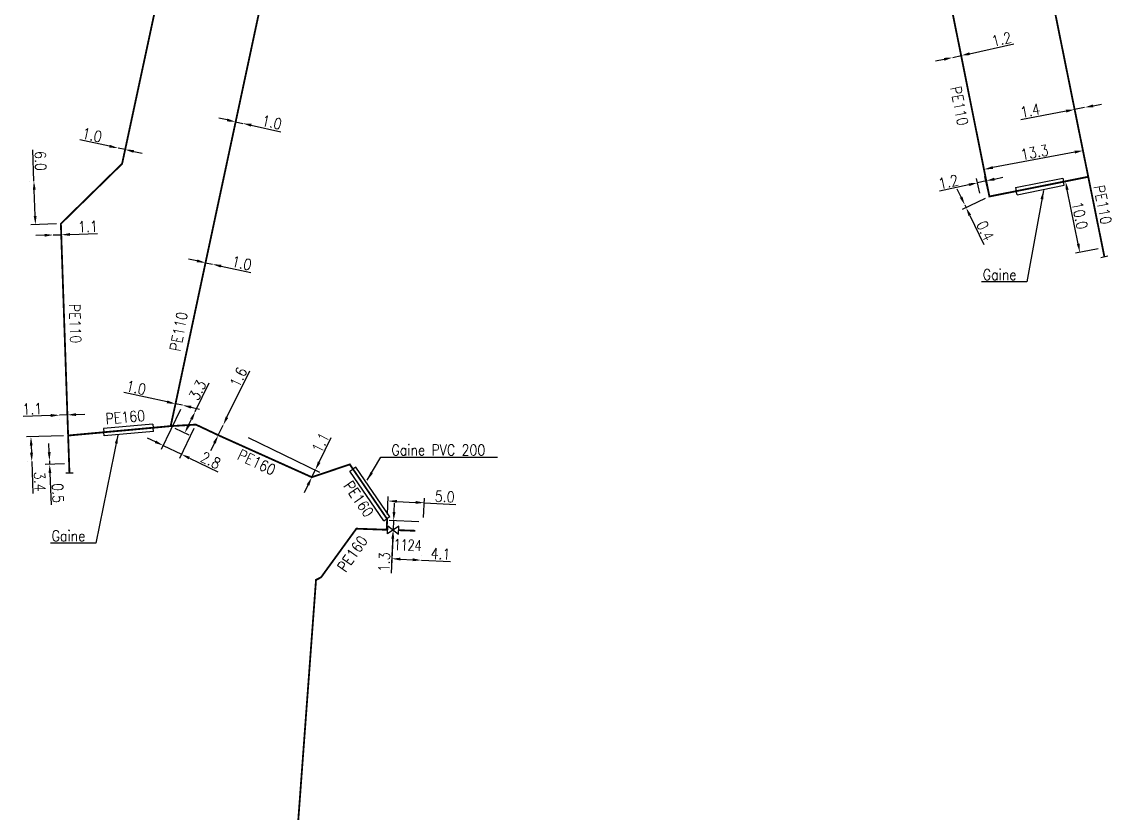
# Model space of a CAD drawing. Header units: millimetres. Extents: x 101000 to 102000, y 121011 to 122007.
# Drawn here: x 101835.5 to 101985.8, y 121782.9 to 121892.1 of the extents above; entities that cross this region are included whole.
import ezdxf
from ezdxf.enums import TextEntityAlignment as Align

# ---------------------------------------------------------------- set-up
doc = ezdxf.new("R2010")
doc.units = ezdxf.units.MM
doc.header["$PDMODE"] = 34
doc.linetypes.add('L_25_PE', pattern=[2000, 1000, 1000])
doc.layers.get('0').update_dxf_attribs({"linetype": 'CONTINUOUS'})
doc.layers.get('Defpoints').update_dxf_attribs({"linetype": 'CONTINUOUS'})
for name, color, linetype in [('L_150', 1, 'CONTINUOUS'), ('L_300', 7, 'CONTINUOUS'), ('L_340', 7, 'CONTINUOUS'), ('L_400', 7, 'CONTINUOUS')]:
    doc.layers.add(name, color=color, linetype=linetype)
doc.styles.add('G_ROMANS', font='ROMANS.SHX', dxfattribs={"width": 0.75})
doc.styles.get("Standard").update_dxf_attribs({"font": 'romans.shx', "width": 0.85})
doc.dimstyles.get("Standard").update_dxf_attribs({"dimtxt": 1.5, "dimasz": 1.2, "dimexe": 0.625, "dimexo": 0.625, "dimgap": 0.25, "dimtad": 1, "dimdec": 1, "dimzin": 0, "dimdsep": 46, "dimtxsty": 'Standard', "dimcen": -0.5, "dimadec": 0, "dimazin": 0, "dimtfac": 1, "dimtdec": 1, "dimtmove": 0, "dimatfit": 3, "dimfxl": 0, "dimtolj": 1, "dimtzin": 0, "dimarcsym": 0})

# ---------------------------------------------------------------- blocks, each defined once
blk = doc.blocks.new('*D268')
at = {"layer": 'Defpoints', "color": 0, "linetype": 'Continuous', "transparency": 16777216}
for p in [(101886.82, 121823.28), (101890.92, 121823.07), (101886.76, 121821.98)]:
    blk.add_point(p, dxfattribs=at)
at = {"layer": 'L_300', "color": 0, "linetype": 'Continuous', "lineweight": -2, "transparency": 16777216}
for p, q in [((101886.88, 121824.47), (101886.94, 121825.67)), ((101890.29, 121823.1), (101886.2, 121823.31)), ((101886.82, 121823.28), (101886.76, 121821.98)), ((101886.13, 121822.01), (101886.13, 121822.01)), ((101886.7, 121820.78), (101886.46, 121816))]:
    blk.add_line(p, q, dxfattribs=at)
at = {"layer": 'L_300', "color": 0, "linetype": 'Continuous', "transparency": 16777216}
for points in [[(101886.68, 121824.48), (101887.08, 121824.46), (101886.82, 121823.28)], [(101886.5, 121820.79), (101886.9, 121820.77), (101886.76, 121821.98)]]:
    blk.add_solid(points, dxfattribs=at)
at = {"layer": 'L_300', "color": 0, "linetype": 'Continuous', "transparency": 16777216, "insert": (101885.53, 121817.54), "char_height": 1.5, "attachment_point": 5, "rotation": 87.1086}
blk.add_mtext('\\A1;1.3', dxfattribs=at)
blk = doc.blocks.new('*D269')
at = {"layer": 'Defpoints', "color": 0, "linetype": 'Continuous', "transparency": 16777216}
for p in [(101886.76, 121821.98), (101890.65, 121817.81), (101890.65, 121817.81)]:
    blk.add_point(p, dxfattribs=at)
at = {"layer": 'L_300', "color": 0, "linetype": 'Continuous', "lineweight": -2, "transparency": 16777216}
for p, q in [((101886.73, 121821.35), (101886.53, 121817.4)), ((101887.76, 121817.96), (101889.45, 121817.87)), ((101890.65, 121817.81), (101894.65, 121817.61)), ((101890.68, 121818.44), (101890.68, 121818.44))]:
    blk.add_line(p, q, dxfattribs=at)
at = {"layer": 'L_300', "color": 0, "linetype": 'Continuous', "transparency": 16777216}
for points in [[(101887.77, 121818.16), (101887.75, 121817.76), (101886.56, 121818.02)], [(101889.46, 121818.07), (101889.44, 121817.67), (101890.65, 121817.81)]]:
    blk.add_solid(points, dxfattribs=at)
at = {"layer": 'L_300', "color": 0, "linetype": 'Continuous', "transparency": 16777216, "insert": (101893.3, 121818.68), "char_height": 1.5, "attachment_point": 5, "rotation": 357.1086}
blk.add_mtext('\\A1;4.1', dxfattribs=at)
blk = doc.blocks.new('*D270')
at = {"layer": 'Defpoints', "color": 0, "linetype": 'Continuous', "transparency": 16777216}
for p in [(101891.05, 121825.73), (101885.93, 121823.48), (101890.92, 121823.07)]:
    blk.add_point(p, dxfattribs=at)
at = {"layer": 'L_150', "color": 0, "linetype": 'Continuous', "lineweight": -2, "transparency": 16777216}
for p, q in [((101885.96, 121824.1), (101886.09, 121826.61)), ((101887.26, 121825.92), (101889.85, 121825.79)), ((101890.95, 121823.69), (101891.08, 121826.35)), ((101891.05, 121825.73), (101895.42, 121825.51))]:
    blk.add_line(p, q, dxfattribs=at)
at = {"layer": 'L_150', "color": 0, "linetype": 'Continuous', "transparency": 16777216}
for points in [[(101887.27, 121826.12), (101887.25, 121825.72), (101886.06, 121825.98)], [(101889.86, 121825.99), (101889.84, 121825.59), (101891.05, 121825.73)]]:
    blk.add_solid(points, dxfattribs=at)
at = {"layer": 'L_150', "color": 0, "linetype": 'Continuous', "transparency": 16777216, "insert": (101893.88, 121826.59), "char_height": 1.5, "attachment_point": 5, "rotation": 357.1086}
blk.add_mtext('\\A1;5.0', dxfattribs=at)
blk = doc.blocks.new('*D271')
at = {"layer": 'Defpoints', "color": 0, "linetype": 'Continuous', "transparency": 16777216}
for p in [(101863.3, 121836.45), (101863.3, 121836.45), (101862.62, 121835.06)]:
    blk.add_point(p, dxfattribs=at)
at = {"layer": 'L_150', "color": 0, "linetype": 'Continuous', "lineweight": -2, "transparency": 16777216}
for p, q in [((101863.82, 121837.53), (101866.96, 121843.96)), ((101862.62, 121835.06), (101863.3, 121836.45)), ((101862.09, 121833.98), (101861.56, 121832.9))]:
    blk.add_line(p, q, dxfattribs=at)
at = {"layer": 'L_150', "color": 0, "linetype": 'Continuous', "transparency": 16777216}
for points in [[(101863.64, 121837.61), (101864, 121837.44), (101863.3, 121836.45)], [(101861.91, 121834.07), (101862.27, 121833.89), (101862.62, 121835.06)]]:
    blk.add_solid(points, dxfattribs=at)
at = {"layer": 'L_150', "color": 0, "linetype": 'Continuous', "transparency": 16777216, "insert": (101865.41, 121843.05), "char_height": 1.5, "attachment_point": 5, "rotation": 63.9863}
blk.add_mtext('\\A1;1.6', dxfattribs=at)
blk = doc.blocks.new('*D272')
at = {"layer": 'Defpoints', "color": 0, "linetype": 'Continuous', "transparency": 16777216}
for p in [(101866.19, 121835.04), (101876.01, 121830.24), (101875.53, 121829.26)]:
    blk.add_point(p, dxfattribs=at)
at = {"layer": 'L_150', "color": 0, "linetype": 'Continuous', "lineweight": -2, "transparency": 16777216}
for p, q in [((101866.75, 121834.76), (101876.57, 121829.97)), ((101876.54, 121831.32), (101878.21, 121834.76)), ((101875.53, 121829.26), (101876.01, 121830.24)), ((101875, 121828.18), (101874.48, 121827.1))]:
    blk.add_line(p, q, dxfattribs=at)
at = {"layer": 'L_150', "color": 0, "linetype": 'Continuous', "transparency": 16777216}
for points in [[(101876.36, 121831.41), (101876.72, 121831.23), (101876.01, 121830.24)], [(101874.82, 121828.26), (101875.18, 121828.09), (101875.53, 121829.26)]]:
    blk.add_solid(points, dxfattribs=at)
at = {"layer": 'L_150', "color": 0, "linetype": 'Continuous', "transparency": 16777216, "insert": (101876.74, 121834.02), "char_height": 1.5, "attachment_point": 5, "rotation": 63.9863}
blk.add_mtext('\\A1;1.1', dxfattribs=at)
blk = doc.blocks.new('*D273')
at = {"layer": 'Defpoints', "color": 0, "linetype": 'Continuous', "transparency": 16777216}
for p in [(101857.7, 121839.18), (101859.53, 121836.52), (101855.03, 121833.63)]:
    blk.add_point(p, dxfattribs=at)
at = {"layer": 'L_150', "color": 0, "linetype": 'Continuous', "lineweight": -2, "transparency": 16777216}
for p, q in [((101857.43, 121838.62), (101854.76, 121833.07)), ((101859.25, 121835.96), (101857.28, 121831.86)), ((101853.95, 121834.15), (101852.86, 121834.67)), ((101855.03, 121833.63), (101857.55, 121832.42)), ((101858.63, 121831.9), (101862.57, 121830))]:
    blk.add_line(p, q, dxfattribs=at)
at = {"layer": 'L_150', "color": 0, "linetype": 'Continuous', "transparency": 16777216}
for points in [[(101854.03, 121834.33), (101853.86, 121833.97), (101855.03, 121833.63)], [(101858.72, 121832.08), (101858.54, 121831.72), (101857.55, 121832.42)]]:
    blk.add_solid(points, dxfattribs=at)
at = {"layer": 'L_150', "color": 0, "linetype": 'Continuous', "transparency": 16777216, "insert": (101861.57, 121831.59), "char_height": 1.5, "attachment_point": 5, "rotation": 334.3024}
blk.add_mtext('\\A1;2.8', dxfattribs=at)
blk = doc.blocks.new('*D274')
at = {"layer": 'Defpoints', "color": 0, "linetype": 'Continuous', "transparency": 16777216}
for p in [(101859.45, 121838.33), (101859.45, 121838.33), (101856.05, 121836.31)]:
    blk.add_point(p, dxfattribs=at)
at = {"layer": 'L_150', "color": 0, "linetype": 'Continuous', "lineweight": -2, "transparency": 16777216}
for p, q in [((101859.45, 121838.33), (101861.37, 121842.26)), ((101858.53, 121836.44), (101858.92, 121837.25)), ((101856.61, 121836.04), (101858.56, 121835.09))]:
    blk.add_line(p, q, dxfattribs=at)
at = {"layer": 'L_150', "color": 0, "linetype": 'Continuous', "transparency": 16777216}
for points in [[(101858.74, 121837.34), (101859.1, 121837.16), (101859.45, 121838.33)], [(101858.35, 121836.53), (101858.71, 121836.35), (101858, 121835.36)]]:
    blk.add_solid(points, dxfattribs=at)
at = {"layer": 'L_150', "color": 0, "linetype": 'Continuous', "transparency": 16777216, "insert": (101859.77, 121841.27), "char_height": 1.5, "attachment_point": 5, "rotation": 63.9863}
blk.add_mtext('\\A1;3.3', dxfattribs=at)
blk = doc.blocks.new('*D275')
at = {"layer": 'Defpoints', "color": 0, "linetype": 'Continuous', "transparency": 16777216}
for p in [(101856.72, 121839.39), (101857.7, 121839.18), (101857.7, 121839.18)]:
    blk.add_point(p, dxfattribs=at)
at = {"layer": 'L_150', "color": 0, "linetype": 'Continuous', "lineweight": -2, "transparency": 16777216}
for p, q in [((101855.55, 121839.65), (101849.61, 121840.94)), ((101857.7, 121839.18), (101856.72, 121839.39)), ((101858.87, 121838.93), (101860.04, 121838.67))]:
    blk.add_line(p, q, dxfattribs=at)
at = {"layer": 'L_150', "color": 0, "linetype": 'Continuous', "transparency": 16777216}
for points in [[(101855.59, 121839.85), (101855.5, 121839.45), (101856.72, 121839.39)], [(101858.91, 121839.12), (101858.83, 121838.73), (101857.7, 121839.18)]]:
    blk.add_solid(points, dxfattribs=at)
at = {"layer": 'L_150', "color": 0, "linetype": 'Continuous', "transparency": 16777216, "insert": (101851.28, 121841.6), "char_height": 1.5, "attachment_point": 5, "rotation": 347.7155}
blk.add_mtext('\\A1;1.0', dxfattribs=at)
blk = doc.blocks.new('*D276')
at = {"layer": 'Defpoints', "color": 0, "linetype": 'Continuous', "transparency": 16777216}
for p in [(101860.86, 121858.85), (101861.83, 121858.64), (101861.83, 121858.64)]:
    blk.add_point(p, dxfattribs=at)
at = {"layer": 'L_150', "color": 0, "linetype": 'Continuous', "lineweight": -2, "transparency": 16777216}
for p, q in [((101859.68, 121859.11), (101858.51, 121859.36)), ((101860.86, 121858.85), (101861.83, 121858.64)), ((101863.01, 121858.38), (101867.1, 121857.49))]:
    blk.add_line(p, q, dxfattribs=at)
at = {"layer": 'L_150', "color": 0, "linetype": 'Continuous', "transparency": 16777216}
for points in [[(101859.73, 121859.3), (101859.64, 121858.91), (101860.86, 121858.85)], [(101863.05, 121858.58), (101862.96, 121858.19), (101861.83, 121858.64)]]:
    blk.add_solid(points, dxfattribs=at)
at = {"layer": 'L_150', "color": 0, "linetype": 'Continuous', "transparency": 16777216, "insert": (101865.85, 121858.79), "char_height": 1.5, "attachment_point": 5, "rotation": 347.7155}
blk.add_mtext('\\A1;1.0', dxfattribs=at)
blk = doc.blocks.new('*D277')
at = {"layer": 'Defpoints', "color": 0, "linetype": 'Continuous', "transparency": 16777216}
for p in [(101865.02, 121878.29), (101866, 121878.08), (101866, 121878.08)]:
    blk.add_point(p, dxfattribs=at)
at = {"layer": 'L_150', "color": 0, "linetype": 'Continuous', "lineweight": -2, "transparency": 16777216}
for p, q in [((101863.85, 121878.55), (101862.68, 121878.8)), ((101865.02, 121878.29), (101866, 121878.08)), ((101867.17, 121877.82), (101871.27, 121876.93))]:
    blk.add_line(p, q, dxfattribs=at)
at = {"layer": 'L_150', "color": 0, "linetype": 'Continuous', "transparency": 16777216}
for points in [[(101863.89, 121878.74), (101863.81, 121878.35), (101865.02, 121878.29)], [(101867.22, 121878.02), (101867.13, 121877.63), (101866, 121878.08)]]:
    blk.add_solid(points, dxfattribs=at)
at = {"layer": 'L_150', "color": 0, "linetype": 'Continuous', "transparency": 16777216, "insert": (101870.02, 121878.23), "char_height": 1.5, "attachment_point": 5, "rotation": 347.7155}
blk.add_mtext('\\A1;1.0', dxfattribs=at)
blk = doc.blocks.new('*D282')
at = {"layer": 'Defpoints', "color": 0, "linetype": 'Continuous', "transparency": 16777216}
for p in [(101840.71, 121837.82), (101840.71, 121837.82), (101841.8, 121837.86)]:
    blk.add_point(p, dxfattribs=at)
at = {"layer": 'L_150', "color": 0, "linetype": 'Continuous', "lineweight": -2, "transparency": 16777216}
for p, q in [((101839.51, 121837.78), (101835.68, 121837.65)), ((101841.8, 121837.86), (101840.71, 121837.82)), ((101841.83, 121837.24), (101841.83, 121837.24)), ((101843, 121837.9), (101844.2, 121837.95)), ((101840.73, 121837.2), (101840.73, 121837.2))]:
    blk.add_line(p, q, dxfattribs=at)
at = {"layer": 'L_150', "color": 0, "linetype": 'Continuous', "transparency": 16777216}
for points in [[(101839.5, 121837.98), (101839.51, 121837.58), (101840.71, 121837.82)], [(101843, 121838.1), (101843.01, 121837.7), (101841.8, 121837.86)]]:
    blk.add_solid(points, dxfattribs=at)
at = {"layer": 'L_150', "color": 0, "linetype": 'Continuous', "transparency": 16777216, "insert": (101836.96, 121838.69), "char_height": 1.5, "attachment_point": 5, "rotation": 2.0152}
blk.add_mtext('\\A1;1.1', dxfattribs=at)
blk = doc.blocks.new('*D283')
at = {"layer": 'Defpoints', "color": 0, "linetype": 'Continuous', "transparency": 16777216}
for p in [(101839.85, 121862.68), (101839.85, 121862.68), (101840.95, 121862.71)]:
    blk.add_point(p, dxfattribs=at)
at = {"layer": 'L_150', "color": 0, "linetype": 'Continuous', "lineweight": -2, "transparency": 16777216}
for p, q in [((101842.15, 121862.76), (101845.97, 121862.89)), ((101838.65, 121862.64), (101837.45, 121862.6)), ((101839.85, 121862.68), (101840.95, 121862.71))]:
    blk.add_line(p, q, dxfattribs=at)
at = {"layer": 'L_150', "color": 0, "linetype": 'Continuous', "transparency": 16777216}
for points in [[(101838.65, 121862.84), (101838.66, 121862.44), (101839.85, 121862.68)], [(101842.15, 121862.95), (101842.16, 121862.56), (101840.95, 121862.71)]]:
    blk.add_solid(points, dxfattribs=at)
at = {"layer": 'L_150', "color": 0, "linetype": 'Continuous', "transparency": 16777216, "insert": (101844.63, 121863.84), "char_height": 1.5, "attachment_point": 5, "rotation": 1.9505}
blk.add_mtext('\\A1;1.1', dxfattribs=at)
blk = doc.blocks.new('*D284')
at = {"layer": 'Defpoints', "color": 0, "linetype": 'Continuous', "transparency": 16777216}
for p in [(101839.33, 121831.52), (101839.33, 121831.52), (101842.04, 121831.12)]:
    blk.add_point(p, dxfattribs=at)
at = {"layer": 'L_340', "color": 0, "linetype": 'Continuous', "lineweight": -2, "transparency": 16777216}
for p, q in [((101839.29, 121832.72), (101839.25, 121833.92)), ((101839.33, 121831.52), (101839.35, 121831.02)), ((101841.41, 121831.09), (101838.72, 121831)), ((101839.39, 121829.82), (101839.54, 121825.45))]:
    blk.add_line(p, q, dxfattribs=at)
at = {"layer": 'L_340', "color": 0, "linetype": 'Continuous', "transparency": 16777216}
for points in [[(101839.49, 121832.73), (101839.09, 121832.71), (101839.33, 121831.52)], [(101839.59, 121829.83), (101839.19, 121829.82), (101839.35, 121831.02)]]:
    blk.add_solid(points, dxfattribs=at)
at = {"layer": 'L_340', "color": 0, "linetype": 'Continuous', "transparency": 16777216, "insert": (101840.49, 121827.07), "char_height": 1.5, "attachment_point": 5, "rotation": 271.9757}
blk.add_mtext('\\A1;0.5', dxfattribs=at)
blk = doc.blocks.new('L_340_07')
at = {"color": 0, "linetype": 'Continuous', "const_width": 0.25, "flags": 128}
blk.add_lwpolyline([(0, 0), (1.25, 0)], dxfattribs=at)
at = {"color": 0, "linetype": 'Continuous', "flags": 128}
blk.add_lwpolyline([(1.25, -0.5), (1.25, 0.5)], dxfattribs=at)
at = {"color": 0, "linetype": 'Continuous', "style": 'G_ROMANS', "width": 0.75, "flags": 3}
for tag, p in [('DEF_LEG', (0.72, -3.47)), ('DEF_COUP', (0.72, -5.97)), ('DEF_TYPE', (0.72, -8.47))]:
    blk.add_attdef(tag, text='', height=1.2, dxfattribs=at).set_placement(p, align=Align.MIDDLE)
blk = doc.blocks.new('*D285')
at = {"layer": 'Defpoints', "color": 0, "linetype": 'Continuous', "transparency": 16777216}
for p in [(101837.18, 121870.11), (101837.18, 121870.11), (101840.9, 121864.23)]:
    blk.add_point(p, dxfattribs=at)
at = {"layer": 'L_150', "color": 0, "linetype": 'Continuous', "lineweight": -2, "transparency": 16777216}
for p, q in [((101837.18, 121870.11), (101837.04, 121874.42)), ((101836.56, 121870.09), (101836.56, 121870.09)), ((101837.35, 121865.31), (101837.23, 121868.91)), ((101840.28, 121864.21), (101836.76, 121864.09))]:
    blk.add_line(p, q, dxfattribs=at)
at = {"layer": 'L_150', "color": 0, "linetype": 'Continuous', "transparency": 16777216}
for points in [[(101837.43, 121868.92), (101837.03, 121868.9), (101837.18, 121870.11)], [(101837.55, 121865.32), (101837.15, 121865.31), (101837.39, 121864.11)]]:
    blk.add_solid(points, dxfattribs=at)
at = {"layer": 'L_150', "color": 0, "linetype": 'Continuous', "transparency": 16777216, "insert": (101838.09, 121872.9), "char_height": 1.5, "attachment_point": 5, "rotation": 271.9505}
blk.add_mtext('\\A1;6.0', dxfattribs=at)
blk = doc.blocks.new('*D286')
at = {"layer": 'Defpoints', "color": 0, "linetype": 'Continuous', "transparency": 16777216}
for p in [(101848.8, 121874.67), (101848.8, 121874.67), (101849.77, 121874.46)]:
    blk.add_point(p, dxfattribs=at)
at = {"layer": 'L_150', "color": 0, "linetype": 'Continuous', "lineweight": -2, "transparency": 16777216}
for p, q in [((101847.62, 121874.92), (101843.53, 121875.8)), ((101849.77, 121874.46), (101848.8, 121874.67)), ((101850.95, 121874.21), (101852.12, 121873.96))]:
    blk.add_line(p, q, dxfattribs=at)
at = {"layer": 'L_150', "color": 0, "linetype": 'Continuous', "transparency": 16777216}
for points in [[(101847.66, 121875.12), (101847.58, 121874.73), (101848.8, 121874.67)], [(101850.99, 121874.41), (101850.9, 121874.02), (101849.77, 121874.46)]]:
    blk.add_solid(points, dxfattribs=at)
at = {"layer": 'L_150', "color": 0, "linetype": 'Continuous', "transparency": 16777216, "insert": (101845.2, 121876.47), "char_height": 1.5, "attachment_point": 5, "rotation": 347.9204}
blk.add_mtext('\\A1;1.0', dxfattribs=at)
blk = doc.blocks.new('*D291')
at = {"layer": 'Defpoints', "color": 0, "linetype": 'Continuous', "transparency": 16777216}
for p in [(101841.9, 121835.01), (101836.89, 121831.44), (101836.89, 121831.44)]:
    blk.add_point(p, dxfattribs=at)
at = {"layer": 'L_150', "color": 0, "linetype": 'Continuous', "lineweight": -2, "transparency": 16777216}
for p, q in [((101841.28, 121834.99), (101836.15, 121834.81)), ((101836.81, 121833.64), (101836.85, 121832.64)), ((101836.26, 121831.42), (101836.26, 121831.42)), ((101836.89, 121831.44), (101837.04, 121827.01))]:
    blk.add_line(p, q, dxfattribs=at)
at = {"layer": 'L_150', "color": 0, "linetype": 'Continuous', "transparency": 16777216}
for points in [[(101837.01, 121833.64), (101836.61, 121833.63), (101836.77, 121834.84)], [(101837.05, 121832.64), (101836.65, 121832.63), (101836.89, 121831.44)]]:
    blk.add_solid(points, dxfattribs=at)
at = {"layer": 'L_150', "color": 0, "linetype": 'Continuous', "transparency": 16777216, "insert": (101837.98, 121828.66), "char_height": 1.5, "attachment_point": 5, "rotation": 271.9757}
blk.add_mtext('\\A1;3.4', dxfattribs=at)
blk = doc.blocks.new('*D292')
at = {"layer": 'Defpoints', "color": 0, "linetype": 'Continuous', "transparency": 16777216}
for p in [(101969.04, 121867.99), (101965.65, 121866.82), (101965.65, 121866.82)]:
    blk.add_point(p, dxfattribs=at)
at = {"layer": 'L_150', "color": 0, "linetype": 'Continuous', "lineweight": -2, "transparency": 16777216}
for p, q in [((101965.13, 121867.9), (101964.61, 121868.98)), ((101968.47, 121867.72), (101965.26, 121866.18)), ((101965.65, 121866.82), (101965.82, 121866.45)), ((101966.34, 121865.37), (101968.25, 121861.37))]:
    blk.add_line(p, q, dxfattribs=at)
at = {"layer": 'L_150', "color": 0, "linetype": 'Continuous', "transparency": 16777216}
for points in [[(101965.31, 121867.98), (101964.95, 121867.81), (101965.65, 121866.82)], [(101966.52, 121865.46), (101966.16, 121865.29), (101965.82, 121866.45)]]:
    blk.add_solid(points, dxfattribs=at)
at = {"layer": 'L_150', "color": 0, "linetype": 'Continuous', "transparency": 16777216, "insert": (101968.46, 121863.26), "char_height": 1.5, "attachment_point": 5, "rotation": 295.5806}
blk.add_mtext('\\A1;0.4', dxfattribs=at)
blk = doc.blocks.new('*D293')
at = {"layer": 'Defpoints', "color": 0, "linetype": 'Continuous', "transparency": 16777216}
for p in [(101967.39, 121869.88), (101967.84, 121867.86), (101969.01, 121868.12)]:
    blk.add_point(p, dxfattribs=at)
at = {"layer": 'L_150', "color": 0, "linetype": 'Continuous', "lineweight": -2, "transparency": 16777216}
for p, q in [((101967.71, 121868.47), (101967.26, 121870.49)), ((101968.88, 121868.73), (101968.43, 121870.75)), ((101969.74, 121870.4), (101970.91, 121870.66)), ((101966.22, 121869.62), (101962.13, 121868.71)), ((101968.57, 121870.14), (101967.39, 121869.88))]:
    blk.add_line(p, q, dxfattribs=at)
at = {"layer": 'L_150', "color": 0, "linetype": 'Continuous', "transparency": 16777216}
for points in [[(101969.69, 121870.59), (101969.78, 121870.2), (101968.57, 121870.14)], [(101966.18, 121869.81), (101966.27, 121869.42), (101967.39, 121869.88)]]:
    blk.add_solid(points, dxfattribs=at)
at = {"layer": 'L_150', "color": 0, "linetype": 'Continuous', "transparency": 16777216, "insert": (101963.38, 121870.01), "char_height": 1.5, "attachment_point": 5, "rotation": 12.5102}
blk.add_mtext('\\A1;1.2', dxfattribs=at)
blk = doc.blocks.new('*D294')
at = {"layer": 'Defpoints', "color": 0, "linetype": 'Continuous', "transparency": 16777216}
for p in [(101963.97, 121887.17), (101963.97, 121887.17), (101965.14, 121887.43)]:
    blk.add_point(p, dxfattribs=at)
at = {"layer": 'L_150', "color": 0, "linetype": 'Continuous', "lineweight": -2, "transparency": 16777216}
for p, q in [((101966.31, 121887.69), (101972.39, 121889.04)), ((101962.8, 121886.91), (101961.62, 121886.65)), ((101963.97, 121887.17), (101965.14, 121887.43))]:
    blk.add_line(p, q, dxfattribs=at)
at = {"layer": 'L_150', "color": 0, "linetype": 'Continuous', "transparency": 16777216}
for points in [[(101962.75, 121887.11), (101962.84, 121886.72), (101963.97, 121887.17)], [(101966.27, 121887.89), (101966.35, 121887.5), (101965.14, 121887.43)]]:
    blk.add_solid(points, dxfattribs=at)
at = {"layer": 'L_150', "color": 0, "linetype": 'Continuous', "transparency": 16777216, "insert": (101970.72, 121889.69), "char_height": 1.5, "attachment_point": 5, "rotation": 12.5102}
blk.add_mtext('\\A1;1.2', dxfattribs=at)
blk = doc.blocks.new('*D298')
at = {"layer": 'Defpoints', "color": 0, "linetype": 'Continuous', "transparency": 16777216}
for p in [(101980.8, 121880), (101982.17, 121880.27), (101982.17, 121880.27)]:
    blk.add_point(p, dxfattribs=at)
at = {"layer": 'L_150', "color": 0, "linetype": 'Continuous', "lineweight": -2, "transparency": 16777216}
for p, q in [((101982.05, 121880.88), (101982.05, 121880.88)), ((101979.62, 121879.77), (101973.36, 121878.55)), ((101980.68, 121880.61), (101980.68, 121880.61)), ((101982.17, 121880.27), (101980.8, 121880)), ((101983.35, 121880.49), (101984.53, 121880.72))]:
    blk.add_line(p, q, dxfattribs=at)
at = {"layer": 'L_150', "color": 0, "linetype": 'Continuous', "transparency": 16777216}
for points in [[(101979.58, 121879.97), (101979.66, 121879.57), (101980.8, 121880)], [(101983.31, 121880.69), (101983.39, 121880.3), (101982.17, 121880.27)]]:
    blk.add_solid(points, dxfattribs=at)
at = {"layer": 'L_150', "color": 0, "linetype": 'Continuous', "transparency": 16777216, "insert": (101974.67, 121879.83), "char_height": 1.5, "attachment_point": 5, "rotation": 10.9966}
blk.add_mtext('\\A1;1.4', dxfattribs=at)
blk = doc.blocks.new('L_300_03')
at = {"color": 0, "linetype": 'Continuous', "flags": 128}
blk.add_lwpolyline([(-1, 0.75), (1, -0.75), (1, 0.75), (-1, -0.75), (-1, 0.75)], dxfattribs=at)
at = {"color": 0, "linetype": 'Continuous', "width": 0.75}
blk.add_attdef('NUM', text='', height=1.5, dxfattribs=at).set_placement((0, 2.1), align=Align.MIDDLE_CENTER)
at = {"color": 0, "linetype": 'Continuous', "width": 0.75, "flags": 3}
for tag, p in [('DEF_LEG', (0, -5)), ('DEF_COUP', (0, -7.5)), ('DEF_TYPE', (0, -10))]:
    blk.add_attdef(tag, text='', height=1.2, dxfattribs=at).set_placement(p, align=Align.MIDDLE)
blk = doc.blocks.new('*D408')
at = {"layer": 'Defpoints', "color": 0, "linetype": 'Continuous', "transparency": 16777216}
for p in [(101982.68, 121870.71), (101979.55, 121870.07), (101984.66, 121860.91)]:
    blk.add_point(p, dxfattribs=at)
at = {"layer": 'L_340', "color": 0, "linetype": 'Continuous', "lineweight": -2, "transparency": 16777216}
for p, q in [((101982.07, 121870.58), (101978.94, 121869.95)), ((101981.29, 121861.45), (101979.79, 121868.9)), ((101984.05, 121860.78), (101980.92, 121860.15))]:
    blk.add_line(p, q, dxfattribs=at)
at = {"layer": 'L_340', "color": 0, "linetype": 'Continuous', "transparency": 16777216}
for points in [[(101979.98, 121868.94), (101979.59, 121868.86), (101979.55, 121870.07)], [(101981.49, 121861.49), (101981.1, 121861.41), (101981.53, 121860.27)]]:
    blk.add_solid(points, dxfattribs=at)
at = {"layer": 'L_340', "color": 0, "linetype": 'Continuous', "transparency": 16777216, "insert": (101981.52, 121865.37), "char_height": 1.5, "attachment_point": 5, "rotation": 281.4418}
blk.add_mtext('\\A1;10.0', dxfattribs=at)
blk = doc.blocks.new('*D409')
at = {"layer": 'Defpoints', "color": 0, "linetype": 'Continuous', "transparency": 16777216}
for p in [(101968.33, 121871.75), (101982.68, 121870.71), (101969.04, 121867.99)]:
    blk.add_point(p, dxfattribs=at)
at = {"layer": 'L_150', "color": 0, "linetype": 'Continuous', "lineweight": -2, "transparency": 16777216}
for p, q in [((101982.56, 121871.32), (101981.88, 121874.94)), ((101980.82, 121874.11), (101969.51, 121871.97)), ((101968.92, 121868.61), (101968.21, 121872.36))]:
    blk.add_line(p, q, dxfattribs=at)
at = {"layer": 'L_150', "color": 0, "linetype": 'Continuous', "transparency": 16777216}
for points in [[(101980.78, 121874.3), (101980.85, 121873.91), (101982, 121874.33)], [(101969.47, 121872.17), (101969.55, 121871.77), (101968.33, 121871.75)]]:
    blk.add_solid(points, dxfattribs=at)
at = {"layer": 'L_150', "color": 0, "linetype": 'Continuous', "transparency": 16777216, "insert": (101975.27, 121874.08), "char_height": 1.5, "attachment_point": 5, "rotation": 10.7015}
blk.add_mtext('\\A1;13.3', dxfattribs=at)

msp = doc.modelspace()

# ---------------------------------------------------------------- linework, layer by layer
at = {"layer": 'L_150', "linetype": 'L_25_PE', "const_width": 0.25, "flags": 128}
for points in [[(101842.04, 121831.11), (101841.8, 121837.86), (101840.95, 121862.71), (101840.9, 121864.23), (101849.35, 121872.51), (101849.77, 121874.46), (101853.94, 121893.89), (101858.09, 121913.32), (101862.26, 121932.76), (101866.44, 121951.91), (101868.33, 121970.26), (101868.46, 121971.5), (101871.08, 121982.56)], [(101944.02, 121982.75), (101946.63, 121967.38), (101949.57, 121967.93), (101950.66, 121962.11), (101952.92, 121949.99), (101956.53, 121930.67), (101960.34, 121911.21), (101965.14, 121887.43), (101969.04, 121867.99), (101982.68, 121870.71)], [(101883.86, 121967.47), (101882.32, 121958.77), (101878.44, 121940.44), (101874.31, 121921.52), (101870.07, 121901.9), (101865.02, 121878.29), (101860.86, 121858.85), (101856.72, 121839.39), (101856.05, 121836.31)], [(101984.66, 121860.91), (101982.68, 121870.71), (101980.8, 121880), (101976.02, 121903.64), (101972.08, 121923.22), (101968.22, 121942.26), (101964.52, 121961.76), (101964.24, 121963.21)], [(101885.86, 121822.01), (101885.93, 121823.48), (101880.77, 121831.03), (101875.53, 121829.26), (101862.62, 121835.06), (101859.53, 121836.52), (101856.05, 121836.31), (101841.9, 121835.01)], [(101869.62, 121727.27), (101876.11, 121815.09), (101876.8, 121815.44), (101881.68, 121822.16), (101885.86, 121822.01), (101886.01, 121822)], [(101887.51, 121821.95), (101889.83, 121821.87)]]:
    msp.add_lwpolyline(points, dxfattribs=at)
at = {"layer": 'L_400', "color": 7, "linetype": 'CONTINUOUS'}
for p, q in [((101972.65, 121869.22), (101979.16, 121870.52)), ((101979.16, 121870.52), (101979.25, 121870.03)), ((101972.65, 121869.22), (101972.75, 121868.73)), ((101972.85, 121868.24), (101979.35, 121869.54)), ((101979.35, 121869.54), (101979.25, 121870.03)), ((101972.85, 121868.24), (101972.75, 121868.73)), ((101853.6, 121836.59), (101846.78, 121835.96)), ((101846.78, 121835.96), (101846.83, 121835.47)), ((101853.6, 121836.59), (101853.65, 121836.09)), ((101853.69, 121835.59), (101853.65, 121836.09)), ((101846.87, 121834.97), (101846.83, 121835.47)), ((101853.69, 121835.59), (101846.87, 121834.97)), ((101880.79, 121830.1), (101881.21, 121830.38)), ((101885.49, 121823.24), (101880.79, 121830.1)), ((101881.62, 121830.66), (101881.21, 121830.38)), ((101886.31, 121823.8), (101881.62, 121830.66)), ((101886.31, 121823.8), (101885.9, 121823.52)), ((101885.49, 121823.24), (101885.9, 121823.52))]:
    msp.add_line(p, q, dxfattribs=at)

# ---------------------------------------------------------------- block references
at = {"layer": 'L_300'}
ref = msp.add_blockref('L_300_03', (101886.76, 121821.98), dxfattribs=dict(at, xscale=0.7499999999999999, yscale=0.7499999999999999, zscale=0.7499999999999999, rotation=357.9884955572631))
ref.add_attrib('NUM', '1124', dxfattribs={"layer": '0', "color": 0, "linetype": 'Continuous', "height": 1.5, "rotation": 357.9885, "width": 0.75}).set_placement((101888.76, 121819.9), align=Align.MIDDLE_CENTER)
at = {"layer": 'L_340'}
for p, rotation in [((101984.66, 121860.91), 281.4417663862108), ((101842.04, 121831.11), 271.9645680188557)]:
    msp.add_blockref('L_340_07', p, dxfattribs=dict(at, rotation=rotation))

# ---------------------------------------------------------------- texts
at = {"layer": 'L_150', "linetype": 'Continuous', "width": 0.85}
for s, rotation, p in [('PE110', 281.0475, (101964.89, 121880.49)), ('PE110', 281.0475, (101984.68, 121866.86)), ('PE110', 271.8864, (101842.88, 121850.47)), ('PE110', 78.7802, (101857.15, 121849.36)), ('PE160', 5.0685, (101849.79, 121837.55)), ('PE160', 334.5467, (101867.93, 121831.31)), ('PE160', 304.3775, (101882.01, 121826.25)), ('PE160', 54.8482, (101881.15, 121818.7))]:
    msp.add_text(s, height=1.5, rotation=rotation, dxfattribs=at).set_placement(p, align=Align.MIDDLE)
at = {"layer": 'L_400', "linetype": 'Continuous', "char_height": 1.5}
for s, insert, attachment_point in [('\\A1;Gaine', (101972.77, 121856.45), 9), ('\\A1;Gaine PVC 200', (101886.52, 121832.26), 7), ('\\A1;Gaine', (101844.27, 121820.42), 9)]:
    msp.add_mtext(s, dxfattribs=dict(at, insert=insert, attachment_point=attachment_point))

# ---------------------------------------------------------------- dimensions: what is measured, and where the dimension line sits
at = {"layer": 'L_150', "linetype": 'Continuous'}
for base, p1, p2, angle, text, picture, middle in [((101963.97, 121887.17), (101965.14, 121887.43), (101963.97, 121887.17), 12.5102, '1.2', '*D294', (101970.94, 121888.72)), ((101968.33, 121871.75), (101982.68, 121870.71), (101969.04, 121867.99), 10.7015, '13.3', '*D409', (101975.46, 121873.09)), ((101967.39, 121869.88), (101969.01, 121868.12), (101967.84, 121867.86), 12.5102, '1.2', '*D293', (101963.59, 121869.03)), ((101965.65, 121866.82), (101969.04, 121867.99), (101965.65, 121866.82), 295.5806, '0.4', '*D292', (101967.56, 121862.83))]:
    dim = msp.add_linear_dim(base=base, p1=p1, p2=p2, angle=angle, text=text, dimstyle='Standard', dxfattribs=at)
    dim.commit()
    dim.dimension.update_dxf_attribs({"geometry": picture, "text_midpoint": middle, "dimtype": 160})
for base, p1, p2, angle, picture, middle in [((101982.17, 121880.27), (101980.8, 121880), (101982.17, 121880.27), 190.9966, '*D298', (101974.86, 121878.84)), ((101866, 121878.08), (101865.02, 121878.29), (101866, 121878.08), 167.7155, '*D277', (101869.81, 121877.25)), ((101848.8, 121874.67), (101849.77, 121874.46), (101848.8, 121874.67), 347.9204, '*D286', (101844.99, 121875.49)), ((101837.18, 121870.11), (101840.9, 121864.23), (101837.18, 121870.11), 271.9505, '*D285', (101837.09, 121872.86)), ((101839.85, 121862.68), (101840.95, 121862.71), (101839.85, 121862.68), 1.9505, '*D283', (101844.66, 121862.84)), ((101861.83, 121858.64), (101860.86, 121858.85), (101861.83, 121858.64), 167.7155, '*D276', (101865.64, 121857.81)), ((101863.3, 121836.45), (101862.62, 121835.06), (101863.3, 121836.45), 243.9863, '*D271', (101866.3, 121842.61)), ((101857.7, 121839.18), (101856.72, 121839.39), (101857.7, 121839.18), 167.7155, '*D275', (101851.07, 121840.63)), ((101859.45, 121838.33), (101856.05, 121836.31), (101859.45, 121838.33), 243.9863, '*D274', (101860.67, 121840.83)), ((101840.71, 121837.82), (101841.8, 121837.86), (101840.71, 121837.82), 2.0152, '*D282', (101837, 121837.69)), ((101855.03, 121833.63), (101859.53, 121836.52), (101857.7, 121839.18), 334.3024, '*D273', (101861.14, 121830.69)), ((101876.01, 121830.24), (101875.53, 121829.26), (101866.19, 121835.04), 243.9863, '*D272', (101877.64, 121833.58)), ((101836.89, 121831.44), (101841.9, 121835.01), (101836.89, 121831.44), 91.9757, '*D291', (101836.98, 121828.62)), ((101891.05, 121825.73), (101885.93, 121823.48), (101890.92, 121823.07), 177.1086, '*D270', (101893.83, 121825.59))]:
    dim = msp.add_linear_dim(base=base, p1=p1, p2=p2, angle=angle, dimstyle='Standard', dxfattribs=at)
    dim.commit()
    dim.dimension.update_dxf_attribs({"geometry": picture, "text_midpoint": middle, "dimtype": 160})
at = {"layer": 'L_300', "linetype": 'Continuous'}
for base, p2, angle, picture, middle in [((101886.82, 121823.28), (101890.92, 121823.07), 267.1086, '*D268', (101886.53, 121817.49)), ((101890.65, 121817.81), (101890.65, 121817.81), 177.1086, '*D269', (101893.25, 121817.68))]:
    dim = msp.add_linear_dim(base=base, p1=(101886.76, 121821.98), p2=p2, angle=angle, dimstyle='Standard', dxfattribs=at)
    dim.commit()
    dim.dimension.update_dxf_attribs({"geometry": picture, "text_midpoint": middle, "dimtype": 160})
at = {"layer": 'L_340', "linetype": 'Continuous'}
for base, p1, p2, angle, picture, middle in [((101979.55, 121870.07), (101984.66, 121860.91), (101982.68, 121870.71), 281.4418, '*D408', (101980.54, 121865.17)), ((101839.33, 121831.52), (101842.04, 121831.12), (101839.33, 121831.52), 271.9757, '*D284', (101839.49, 121827.04))]:
    dim = msp.add_linear_dim(base=base, p1=p1, p2=p2, angle=angle, dimstyle='Standard', dxfattribs=at)
    dim.commit()
    dim.dimension.update_dxf_attribs({"geometry": picture, "text_midpoint": middle, "dimtype": 160})

# ---------------------------------------------------------------- leaders
at = {"layer": 'L_400', "linetype": 'Continuous', "annotation_type": 0, "has_hookline": 1}
for points, hookline_direction, text_width in [([(101976.5, 121868.8), (101974.22, 121856.2), (101973.02, 121856.2)], 1, 4.8), ([(101848.78, 121835.08), (101845.72, 121820.17), (101844.52, 121820.17)], 1, 4.8), ([(101883.17, 121828.84), (101885.07, 121832.01), (101886.27, 121832.01)], 0, 14.63)]:
    msp.add_leader(points, dimstyle='Standard', dxfattribs=dict(at, hookline_direction=hookline_direction, text_width=text_width))

doc.saveas('drawing.dxf')
